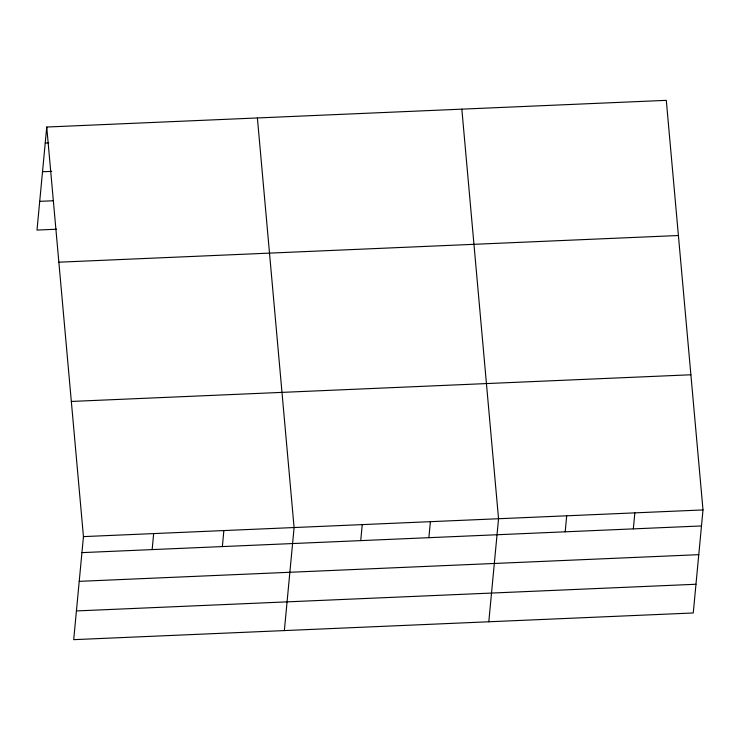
<?xml version="1.0" encoding="UTF-8"?>
<svg xmlns="http://www.w3.org/2000/svg" width="740" height="740" viewBox="0 0 740 740"><rect width="100%" height="100%" fill="white"/><g stroke="black" fill="none" stroke-linecap="round" stroke-linejoin="round"><path stroke-width="1.11" d="M46.74 127.03L83.444 536.611L73.704 639.656L693.26 612.97L703 509.934L666.296 100.344L46.74 127.03L37 230.066L56.573 229.224M152.144 549.598L153.661 533.586M222.361 546.573L223.878 530.571M284.354 630.582L294.095 527.546L257.391 117.956M360.732 540.616L362.239 524.605M428.876 537.684L430.393 521.672M488.807 621.776L498.547 518.74L461.843 109.15M565.184 531.81L566.701 515.808M633.338 528.878L634.846 512.866M45.223 143.042L48.683 142.894M42.513 171.754L51.717 171.365M39.71 201.345L53.53 200.753M58.849 262.191L678.413 235.514M71.327 401.45L690.892 374.773M83.444 536.611L703 509.934M81.927 552.623L701.483 525.946M79.217 581.344L698.773 554.667M76.414 610.935L695.979 584.258"/></g></svg>
